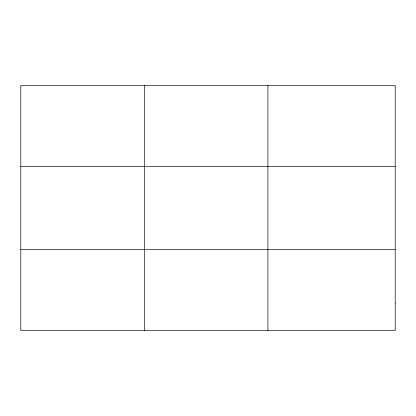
<?xml version="1.0" encoding="UTF-8"?>
<svg xmlns="http://www.w3.org/2000/svg" width="416" height="416" viewBox="0 0 416 416"><rect width="100%" height="100%" fill="white"/><g stroke="black" fill="none" stroke-linecap="round" stroke-linejoin="round"><path stroke-width="0.62" d="M20.8 166.327L395.2 166.327M20.8 249.673L395.2 249.673M267.904 85.431L267.904 330.569M144.352 85.431L144.352 330.569M395.2 303.602L395.2 330.569L20.8 330.569L20.8 85.431L395.2 85.431L395.2 303.602"/></g></svg>
